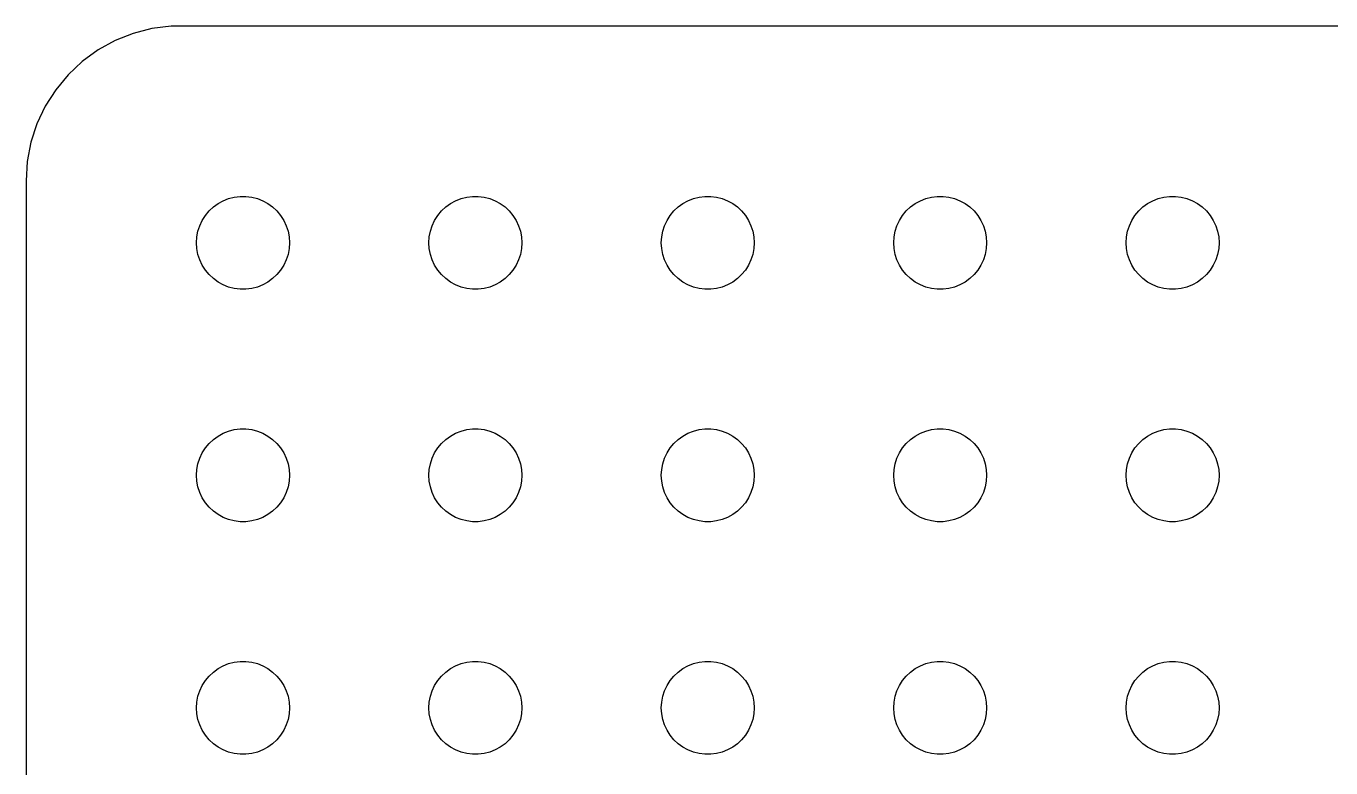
# Model space of a CAD drawing. Header units: metres. Extents: x -44.5 to 44.5, y 86 to 184.
# Drawn here: x -44.5 to -2.39, y 160.06 to 183.99 of the extents above; entities that cross this region are included whole.
import ezdxf

# ---------------------------------------------------------------- set-up
doc = ezdxf.new("R2010")
doc.units = ezdxf.units.M

msp = doc.modelspace()

# ---------------------------------------------------------------- linework, layer by layer
for p, q in [((-41.0451, 183.755), (-41.6289, 183.524)), ((-40.4369, 183.911), (-41.0451, 183.755)), ((-39.8139, 183.99), (-40.4369, 183.911)), ((39.8139, 183.99), (-39.8139, 183.99)), ((-42.1791, 183.222), (-42.6871, 182.853)), ((-41.6289, 183.524), (-42.1791, 183.222)), ((-42.6871, 182.853), (-43.1448, 182.423)), ((-43.1448, 182.423), (-43.5451, 181.939)), ((-43.5451, 181.939), (-43.8815, 181.409)), ((-43.8815, 181.409), (-44.1489, 180.841)), ((-44.1489, 180.841), (-44.3429, 180.243)), ((-44.3429, 180.243), (-44.4606, 179.627)), ((-44.4606, 179.627), (-44.5, 179)), ((-44.5, 179), (-44.5, 145)), ((-38.5934, 178.027), (-38.4561, 178.156)), ((-38.4561, 178.156), (-38.3037, 178.266)), ((-38.3037, 178.266), (-38.1387, 178.357)), ((-38.1387, 178.357), (-37.9635, 178.427)), ((-37.9635, 178.427), (-37.7811, 178.473)), ((-37.7811, 178.473), (-37.5942, 178.497)), ((-37.5942, 178.497), (-37.4058, 178.497)), ((-37.4058, 178.497), (-37.2189, 178.473)), ((-37.2189, 178.473), (-37.0365, 178.427)), ((-37.0365, 178.427), (-36.8613, 178.357)), ((-36.8613, 178.357), (-36.6963, 178.266)), ((-36.6963, 178.266), (-36.5439, 178.156)), ((-36.5439, 178.156), (-36.4065, 178.027)), ((-31.0934, 178.027), (-30.9561, 178.156)), ((-30.9561, 178.156), (-30.8037, 178.266)), ((-30.8037, 178.266), (-30.6387, 178.357)), ((-30.6387, 178.357), (-30.4635, 178.427)), ((-30.4635, 178.427), (-30.2811, 178.473)), ((-30.2811, 178.473), (-30.0942, 178.497)), ((-30.0942, 178.497), (-29.9058, 178.497)), ((-29.9058, 178.497), (-29.7189, 178.473)), ((-29.7189, 178.473), (-29.5365, 178.427)), ((-29.5365, 178.427), (-29.3613, 178.357)), ((-29.3613, 178.357), (-29.1963, 178.266)), ((-29.1963, 178.266), (-29.0439, 178.156)), ((-29.0439, 178.156), (-28.9065, 178.027)), ((-23.5934, 178.027), (-23.4561, 178.156)), ((-23.4561, 178.156), (-23.3037, 178.266)), ((-23.3037, 178.266), (-23.1387, 178.357)), ((-23.1387, 178.357), (-22.9635, 178.427)), ((-22.9635, 178.427), (-22.7811, 178.473)), ((-22.7811, 178.473), (-22.5942, 178.497)), ((-22.5942, 178.497), (-22.4058, 178.497)), ((-22.4058, 178.497), (-22.2189, 178.473)), ((-22.2189, 178.473), (-22.0365, 178.427)), ((-22.0365, 178.427), (-21.8613, 178.357)), ((-21.8613, 178.357), (-21.6963, 178.266)), ((-21.6963, 178.266), (-21.5439, 178.156)), ((-21.5439, 178.156), (-21.4065, 178.027)), ((-16.0934, 178.027), (-15.9561, 178.156)), ((-15.9561, 178.156), (-15.8037, 178.266)), ((-15.8037, 178.266), (-15.6387, 178.357)), ((-15.6387, 178.357), (-15.4635, 178.427)), ((-15.4635, 178.427), (-15.2811, 178.473)), ((-15.2811, 178.473), (-15.0942, 178.497)), ((-15.0942, 178.497), (-14.9058, 178.497)), ((-14.9058, 178.497), (-14.7189, 178.473)), ((-14.7189, 178.473), (-14.5365, 178.427)), ((-14.5365, 178.427), (-14.3613, 178.357)), ((-14.3613, 178.357), (-14.1963, 178.266)), ((-14.1963, 178.266), (-14.0439, 178.156)), ((-14.0439, 178.156), (-13.9065, 178.027)), ((-8.59344, 178.027), (-8.45613, 178.156)), ((-8.45613, 178.156), (-8.30373, 178.266)), ((-8.30373, 178.266), (-8.13866, 178.357)), ((-8.13866, 178.357), (-7.96352, 178.427)), ((-7.96352, 178.427), (-7.78107, 178.473)), ((-7.78107, 178.473), (-7.59418, 178.497)), ((-7.59418, 178.497), (-7.40581, 178.497)), ((-7.40581, 178.497), (-7.21892, 178.473)), ((-7.21892, 178.473), (-7.03647, 178.427)), ((-7.03647, 178.427), (-6.86133, 178.357)), ((-6.86133, 178.357), (-6.69626, 178.266)), ((-6.69626, 178.266), (-6.54385, 178.156)), ((-6.54385, 178.156), (-6.40654, 178.027)), ((-38.8947, 177.552), (-38.8145, 177.723)), ((-38.8145, 177.723), (-38.7135, 177.882)), ((-38.7135, 177.882), (-38.5934, 178.027)), ((-36.4065, 178.027), (-36.2865, 177.882)), ((-36.2865, 177.882), (-36.1855, 177.723)), ((-36.1855, 177.723), (-36.1053, 177.552)), ((-31.3947, 177.552), (-31.3145, 177.723)), ((-31.3145, 177.723), (-31.2135, 177.882)), ((-31.2135, 177.882), (-31.0934, 178.027)), ((-28.9065, 178.027), (-28.7865, 177.882)), ((-28.7865, 177.882), (-28.6855, 177.723)), ((-28.6855, 177.723), (-28.6053, 177.552)), ((-23.8947, 177.552), (-23.8145, 177.723)), ((-23.8145, 177.723), (-23.7135, 177.882)), ((-23.7135, 177.882), (-23.5934, 178.027)), ((-21.4065, 178.027), (-21.2865, 177.882)), ((-21.2865, 177.882), (-21.1855, 177.723)), ((-21.1855, 177.723), (-21.1053, 177.552)), ((-16.3947, 177.552), (-16.3145, 177.723)), ((-16.3145, 177.723), (-16.2135, 177.882)), ((-16.2135, 177.882), (-16.0934, 178.027)), ((-13.9065, 178.027), (-13.7865, 177.882)), ((-13.7865, 177.882), (-13.6855, 177.723)), ((-13.6855, 177.723), (-13.6053, 177.552)), ((-8.89465, 177.552), (-8.81445, 177.723)), ((-8.81445, 177.723), (-8.71352, 177.882)), ((-8.71352, 177.882), (-8.59344, 178.027)), ((-6.40654, 178.027), (-6.28647, 177.882)), ((-6.28647, 177.882), (-6.18553, 177.723)), ((-6.18553, 177.723), (-6.10533, 177.552)), ((-38.9882, 177.188), (-38.9529, 177.373)), ((-38.9529, 177.373), (-38.8947, 177.552)), ((-36.1053, 177.552), (-36.0471, 177.373)), ((-36.0471, 177.373), (-36.0118, 177.188)), ((-31.4882, 177.188), (-31.4529, 177.373)), ((-31.4529, 177.373), (-31.3947, 177.552)), ((-28.6053, 177.552), (-28.5471, 177.373)), ((-28.5471, 177.373), (-28.5118, 177.188)), ((-23.9882, 177.188), (-23.9529, 177.373)), ((-23.9529, 177.373), (-23.8947, 177.552)), ((-21.1053, 177.552), (-21.0471, 177.373)), ((-21.0471, 177.373), (-21.0118, 177.188)), ((-16.4882, 177.188), (-16.4529, 177.373)), ((-16.4529, 177.373), (-16.3947, 177.552)), ((-13.6053, 177.552), (-13.5471, 177.373)), ((-13.5471, 177.373), (-13.5118, 177.188)), ((-8.98816, 177.188), (-8.95287, 177.373)), ((-8.95287, 177.373), (-8.89465, 177.552)), ((-6.10533, 177.552), (-6.04712, 177.373)), ((-6.04712, 177.373), (-6.01183, 177.188)), ((-39, 177), (-38.9882, 177.188)), ((-38.9882, 176.812), (-39, 177)), ((-36.0118, 177.188), (-36, 177)), ((-36, 177), (-36.0118, 176.812)), ((-31.5, 177), (-31.4882, 177.188)), ((-31.4882, 176.812), (-31.5, 177)), ((-28.5118, 177.188), (-28.5, 177)), ((-28.5, 177), (-28.5118, 176.812)), ((-24, 177), (-23.9882, 177.188)), ((-23.9882, 176.812), (-24, 177)), ((-21.0118, 177.188), (-21, 177)), ((-21, 177), (-21.0118, 176.812)), ((-16.5, 177), (-16.4882, 177.188)), ((-16.4882, 176.812), (-16.5, 177)), ((-13.5118, 177.188), (-13.5, 177)), ((-13.5, 177), (-13.5118, 176.812)), ((-9, 177), (-8.98816, 177.188)), ((-8.98816, 176.812), (-9, 177)), ((-6.01183, 177.188), (-6, 177)), ((-6, 177), (-6.01183, 176.812)), ((-38.9529, 176.627), (-38.9882, 176.812)), ((-38.8947, 176.448), (-38.9529, 176.627)), ((-38.8145, 176.277), (-38.8947, 176.448)), ((-36.1053, 176.448), (-36.1855, 176.277)), ((-36.0471, 176.627), (-36.1053, 176.448)), ((-36.0118, 176.812), (-36.0471, 176.627)), ((-31.4529, 176.627), (-31.4882, 176.812)), ((-31.3947, 176.448), (-31.4529, 176.627)), ((-31.3145, 176.277), (-31.3947, 176.448)), ((-28.6053, 176.448), (-28.6855, 176.277)), ((-28.5471, 176.627), (-28.6053, 176.448)), ((-28.5118, 176.812), (-28.5471, 176.627)), ((-23.9529, 176.627), (-23.9882, 176.812)), ((-23.8947, 176.448), (-23.9529, 176.627)), ((-23.8145, 176.277), (-23.8947, 176.448)), ((-21.1053, 176.448), (-21.1855, 176.277)), ((-21.0471, 176.627), (-21.1053, 176.448)), ((-21.0118, 176.812), (-21.0471, 176.627)), ((-16.4529, 176.627), (-16.4882, 176.812)), ((-16.3947, 176.448), (-16.4529, 176.627)), ((-16.3145, 176.277), (-16.3947, 176.448)), ((-13.6053, 176.448), (-13.6855, 176.277)), ((-13.5471, 176.627), (-13.6053, 176.448)), ((-13.5118, 176.812), (-13.5471, 176.627)), ((-8.95287, 176.627), (-8.98816, 176.812)), ((-8.89465, 176.448), (-8.95287, 176.627)), ((-8.81445, 176.277), (-8.89465, 176.448)), ((-6.10533, 176.448), (-6.18553, 176.277)), ((-6.04712, 176.627), (-6.10533, 176.448)), ((-6.01183, 176.812), (-6.04712, 176.627)), ((-38.7135, 176.118), (-38.8145, 176.277)), ((-38.5934, 175.973), (-38.7135, 176.118)), ((-36.2865, 176.118), (-36.4065, 175.973)), ((-36.1855, 176.277), (-36.2865, 176.118)), ((-31.2135, 176.118), (-31.3145, 176.277)), ((-31.0934, 175.973), (-31.2135, 176.118)), ((-28.7865, 176.118), (-28.9065, 175.973)), ((-28.6855, 176.277), (-28.7865, 176.118)), ((-23.7135, 176.118), (-23.8145, 176.277)), ((-23.5934, 175.973), (-23.7135, 176.118)), ((-21.2865, 176.118), (-21.4065, 175.973)), ((-21.1855, 176.277), (-21.2865, 176.118)), ((-16.2135, 176.118), (-16.3145, 176.277)), ((-16.0934, 175.973), (-16.2135, 176.118)), ((-13.7865, 176.118), (-13.9065, 175.973)), ((-13.6855, 176.277), (-13.7865, 176.118)), ((-8.71352, 176.118), (-8.81445, 176.277)), ((-8.59344, 175.973), (-8.71352, 176.118)), ((-6.28647, 176.118), (-6.40654, 175.973)), ((-6.18553, 176.277), (-6.28647, 176.118)), ((-38.4561, 175.844), (-38.5934, 175.973)), ((-38.3037, 175.734), (-38.4561, 175.844)), ((-38.1387, 175.643), (-38.3037, 175.734)), ((-37.9635, 175.573), (-38.1387, 175.643)), ((-36.8613, 175.643), (-37.0365, 175.573)), ((-36.6963, 175.734), (-36.8613, 175.643)), ((-36.5439, 175.844), (-36.6963, 175.734)), ((-36.4065, 175.973), (-36.5439, 175.844)), ((-30.9561, 175.844), (-31.0934, 175.973)), ((-30.8037, 175.734), (-30.9561, 175.844)), ((-30.6387, 175.643), (-30.8037, 175.734)), ((-30.4635, 175.573), (-30.6387, 175.643)), ((-29.3613, 175.643), (-29.5365, 175.573)), ((-29.1963, 175.734), (-29.3613, 175.643)), ((-29.0439, 175.844), (-29.1963, 175.734)), ((-28.9065, 175.973), (-29.0439, 175.844)), ((-23.4561, 175.844), (-23.5934, 175.973)), ((-23.3037, 175.734), (-23.4561, 175.844)), ((-23.1387, 175.643), (-23.3037, 175.734)), ((-22.9635, 175.573), (-23.1387, 175.643)), ((-21.8613, 175.643), (-22.0365, 175.573)), ((-21.6963, 175.734), (-21.8613, 175.643)), ((-21.5439, 175.844), (-21.6963, 175.734)), ((-21.4065, 175.973), (-21.5439, 175.844)), ((-15.9561, 175.844), (-16.0934, 175.973)), ((-15.8037, 175.734), (-15.9561, 175.844)), ((-15.6387, 175.643), (-15.8037, 175.734)), ((-15.4635, 175.573), (-15.6387, 175.643)), ((-14.3613, 175.643), (-14.5365, 175.573)), ((-14.1963, 175.734), (-14.3613, 175.643)), ((-14.0439, 175.844), (-14.1963, 175.734)), ((-13.9065, 175.973), (-14.0439, 175.844)), ((-8.45613, 175.844), (-8.59344, 175.973)), ((-8.30373, 175.734), (-8.45613, 175.844)), ((-8.13866, 175.643), (-8.30373, 175.734)), ((-7.96352, 175.573), (-8.13866, 175.643)), ((-6.86133, 175.643), (-7.03647, 175.573)), ((-6.69626, 175.734), (-6.86133, 175.643)), ((-6.54385, 175.844), (-6.69626, 175.734)), ((-6.40654, 175.973), (-6.54385, 175.844)), ((-37.7811, 175.527), (-37.9635, 175.573)), ((-37.5942, 175.503), (-37.7811, 175.527)), ((-37.4058, 175.503), (-37.5942, 175.503)), ((-37.2189, 175.527), (-37.4058, 175.503)), ((-37.0365, 175.573), (-37.2189, 175.527)), ((-30.2811, 175.527), (-30.4635, 175.573)), ((-30.0942, 175.503), (-30.2811, 175.527)), ((-29.9058, 175.503), (-30.0942, 175.503)), ((-29.7189, 175.527), (-29.9058, 175.503)), ((-29.5365, 175.573), (-29.7189, 175.527)), ((-22.7811, 175.527), (-22.9635, 175.573)), ((-22.5942, 175.503), (-22.7811, 175.527)), ((-22.4058, 175.503), (-22.5942, 175.503)), ((-22.2189, 175.527), (-22.4058, 175.503)), ((-22.0365, 175.573), (-22.2189, 175.527)), ((-15.2811, 175.527), (-15.4635, 175.573)), ((-15.0942, 175.503), (-15.2811, 175.527)), ((-14.9058, 175.503), (-15.0942, 175.503)), ((-14.7189, 175.527), (-14.9058, 175.503)), ((-14.5365, 175.573), (-14.7189, 175.527)), ((-7.78107, 175.527), (-7.96352, 175.573)), ((-7.59418, 175.503), (-7.78107, 175.527)), ((-7.40581, 175.503), (-7.59418, 175.503)), ((-7.21892, 175.527), (-7.40581, 175.503)), ((-7.03647, 175.573), (-7.21892, 175.527)), ((-37.9635, 170.927), (-37.7811, 170.973)), ((-37.7811, 170.973), (-37.5942, 170.997)), ((-37.5942, 170.997), (-37.4058, 170.997)), ((-37.4058, 170.997), (-37.2189, 170.973)), ((-37.2189, 170.973), (-37.0365, 170.927)), ((-30.4635, 170.927), (-30.2811, 170.973)), ((-30.2811, 170.973), (-30.0942, 170.997)), ((-30.0942, 170.997), (-29.9058, 170.997)), ((-29.9058, 170.997), (-29.7189, 170.973)), ((-29.7189, 170.973), (-29.5365, 170.927)), ((-22.9635, 170.927), (-22.7811, 170.973)), ((-22.7811, 170.973), (-22.5942, 170.997)), ((-22.5942, 170.997), (-22.4058, 170.997)), ((-22.4058, 170.997), (-22.2189, 170.973)), ((-22.2189, 170.973), (-22.0365, 170.927)), ((-15.4635, 170.927), (-15.2811, 170.973)), ((-15.2811, 170.973), (-15.0942, 170.997)), ((-15.0942, 170.997), (-14.9058, 170.997)), ((-14.9058, 170.997), (-14.7189, 170.973)), ((-14.7189, 170.973), (-14.5365, 170.927)), ((-7.96352, 170.927), (-7.78107, 170.973)), ((-7.78107, 170.973), (-7.59418, 170.997)), ((-7.59418, 170.997), (-7.40581, 170.997)), ((-7.40581, 170.997), (-7.21892, 170.973)), ((-7.21892, 170.973), (-7.03647, 170.927)), ((-38.5934, 170.527), (-38.4561, 170.656)), ((-38.4561, 170.656), (-38.3037, 170.766)), ((-38.3037, 170.766), (-38.1387, 170.857)), ((-38.1387, 170.857), (-37.9635, 170.927)), ((-37.0365, 170.927), (-36.8613, 170.857)), ((-36.8613, 170.857), (-36.6963, 170.766)), ((-36.6963, 170.766), (-36.5439, 170.656)), ((-36.5439, 170.656), (-36.4065, 170.527)), ((-31.0934, 170.527), (-30.9561, 170.656)), ((-30.9561, 170.656), (-30.8037, 170.766)), ((-30.8037, 170.766), (-30.6387, 170.857)), ((-30.6387, 170.857), (-30.4635, 170.927)), ((-29.5365, 170.927), (-29.3613, 170.857)), ((-29.3613, 170.857), (-29.1963, 170.766)), ((-29.1963, 170.766), (-29.0439, 170.656)), ((-29.0439, 170.656), (-28.9065, 170.527)), ((-23.5934, 170.527), (-23.4561, 170.656)), ((-23.4561, 170.656), (-23.3037, 170.766)), ((-23.3037, 170.766), (-23.1387, 170.857)), ((-23.1387, 170.857), (-22.9635, 170.927)), ((-22.0365, 170.927), (-21.8613, 170.857)), ((-21.8613, 170.857), (-21.6963, 170.766)), ((-21.6963, 170.766), (-21.5439, 170.656)), ((-21.5439, 170.656), (-21.4065, 170.527)), ((-16.0934, 170.527), (-15.9561, 170.656)), ((-15.9561, 170.656), (-15.8037, 170.766)), ((-15.8037, 170.766), (-15.6387, 170.857)), ((-15.6387, 170.857), (-15.4635, 170.927)), ((-14.5365, 170.927), (-14.3613, 170.857)), ((-14.3613, 170.857), (-14.1963, 170.766)), ((-14.1963, 170.766), (-14.0439, 170.656)), ((-14.0439, 170.656), (-13.9065, 170.527)), ((-8.59344, 170.527), (-8.45613, 170.656)), ((-8.45613, 170.656), (-8.30373, 170.766)), ((-8.30373, 170.766), (-8.13866, 170.857)), ((-8.13866, 170.857), (-7.96352, 170.927)), ((-7.03647, 170.927), (-6.86133, 170.857)), ((-6.86133, 170.857), (-6.69626, 170.766)), ((-6.69626, 170.766), (-6.54385, 170.656)), ((-6.54385, 170.656), (-6.40654, 170.527)), ((-38.8947, 170.052), (-38.8145, 170.223)), ((-38.8145, 170.223), (-38.7135, 170.382)), ((-38.7135, 170.382), (-38.5934, 170.527)), ((-36.4065, 170.527), (-36.2865, 170.382)), ((-36.2865, 170.382), (-36.1855, 170.223)), ((-36.1855, 170.223), (-36.1053, 170.052)), ((-31.3947, 170.052), (-31.3145, 170.223)), ((-31.3145, 170.223), (-31.2135, 170.382)), ((-31.2135, 170.382), (-31.0934, 170.527)), ((-28.9065, 170.527), (-28.7865, 170.382)), ((-28.7865, 170.382), (-28.6855, 170.223)), ((-28.6855, 170.223), (-28.6053, 170.052)), ((-23.8947, 170.052), (-23.8145, 170.223)), ((-23.8145, 170.223), (-23.7135, 170.382)), ((-23.7135, 170.382), (-23.5934, 170.527)), ((-21.4065, 170.527), (-21.2865, 170.382)), ((-21.2865, 170.382), (-21.1855, 170.223)), ((-21.1855, 170.223), (-21.1053, 170.052)), ((-16.3947, 170.052), (-16.3145, 170.223)), ((-16.3145, 170.223), (-16.2135, 170.382)), ((-16.2135, 170.382), (-16.0934, 170.527)), ((-13.9065, 170.527), (-13.7865, 170.382)), ((-13.7865, 170.382), (-13.6855, 170.223)), ((-13.6855, 170.223), (-13.6053, 170.052)), ((-8.89465, 170.052), (-8.81445, 170.223)), ((-8.81445, 170.223), (-8.71352, 170.382)), ((-8.71352, 170.382), (-8.59344, 170.527)), ((-6.40654, 170.527), (-6.28647, 170.382)), ((-6.28647, 170.382), (-6.18553, 170.223)), ((-6.18553, 170.223), (-6.10533, 170.052)), ((-38.9882, 169.688), (-38.9529, 169.873)), ((-38.9529, 169.873), (-38.8947, 170.052)), ((-36.1053, 170.052), (-36.0471, 169.873)), ((-36.0471, 169.873), (-36.0118, 169.688)), ((-31.4882, 169.688), (-31.4529, 169.873)), ((-31.4529, 169.873), (-31.3947, 170.052)), ((-28.6053, 170.052), (-28.5471, 169.873)), ((-28.5471, 169.873), (-28.5118, 169.688)), ((-23.9882, 169.688), (-23.9529, 169.873)), ((-23.9529, 169.873), (-23.8947, 170.052)), ((-21.1053, 170.052), (-21.0471, 169.873)), ((-21.0471, 169.873), (-21.0118, 169.688)), ((-16.4882, 169.688), (-16.4529, 169.873)), ((-16.4529, 169.873), (-16.3947, 170.052)), ((-13.6053, 170.052), (-13.5471, 169.873)), ((-13.5471, 169.873), (-13.5118, 169.688)), ((-8.98816, 169.688), (-8.95287, 169.873)), ((-8.95287, 169.873), (-8.89465, 170.052)), ((-6.10533, 170.052), (-6.04712, 169.873)), ((-6.04712, 169.873), (-6.01183, 169.688)), ((-39, 169.5), (-38.9882, 169.688)), ((-38.9882, 169.312), (-39, 169.5)), ((-38.9529, 169.127), (-38.9882, 169.312)), ((-36.0118, 169.312), (-36.0471, 169.127)), ((-36.0118, 169.688), (-36, 169.5)), ((-36, 169.5), (-36.0118, 169.312)), ((-31.5, 169.5), (-31.4882, 169.688)), ((-31.4882, 169.312), (-31.5, 169.5)), ((-31.4529, 169.127), (-31.4882, 169.312)), ((-28.5118, 169.312), (-28.5471, 169.127)), ((-28.5118, 169.688), (-28.5, 169.5)), ((-28.5, 169.5), (-28.5118, 169.312)), ((-24, 169.5), (-23.9882, 169.688)), ((-23.9882, 169.312), (-24, 169.5)), ((-23.9529, 169.127), (-23.9882, 169.312)), ((-21.0118, 169.312), (-21.0471, 169.127)), ((-21.0118, 169.688), (-21, 169.5)), ((-21, 169.5), (-21.0118, 169.312)), ((-16.5, 169.5), (-16.4882, 169.688)), ((-16.4882, 169.312), (-16.5, 169.5)), ((-16.4529, 169.127), (-16.4882, 169.312)), ((-13.5118, 169.312), (-13.5471, 169.127)), ((-13.5118, 169.688), (-13.5, 169.5)), ((-13.5, 169.5), (-13.5118, 169.312)), ((-9, 169.5), (-8.98816, 169.688)), ((-8.98816, 169.312), (-9, 169.5)), ((-8.95287, 169.127), (-8.98816, 169.312)), ((-6.01183, 169.312), (-6.04712, 169.127)), ((-6.01183, 169.688), (-6, 169.5)), ((-6, 169.5), (-6.01183, 169.312)), ((-38.8947, 168.948), (-38.9529, 169.127)), ((-38.8145, 168.777), (-38.8947, 168.948)), ((-36.1053, 168.948), (-36.1855, 168.777)), ((-36.0471, 169.127), (-36.1053, 168.948)), ((-31.3947, 168.948), (-31.4529, 169.127)), ((-31.3145, 168.777), (-31.3947, 168.948)), ((-28.6053, 168.948), (-28.6855, 168.777)), ((-28.5471, 169.127), (-28.6053, 168.948)), ((-23.8947, 168.948), (-23.9529, 169.127)), ((-23.8145, 168.777), (-23.8947, 168.948)), ((-21.1053, 168.948), (-21.1855, 168.777)), ((-21.0471, 169.127), (-21.1053, 168.948)), ((-16.3947, 168.948), (-16.4529, 169.127)), ((-16.3145, 168.777), (-16.3947, 168.948)), ((-13.6053, 168.948), (-13.6855, 168.777)), ((-13.5471, 169.127), (-13.6053, 168.948)), ((-8.89465, 168.948), (-8.95287, 169.127)), ((-8.81445, 168.777), (-8.89465, 168.948)), ((-6.10533, 168.948), (-6.18553, 168.777)), ((-6.04712, 169.127), (-6.10533, 168.948)), ((-38.7135, 168.618), (-38.8145, 168.777)), ((-38.5934, 168.473), (-38.7135, 168.618)), ((-38.4561, 168.344), (-38.5934, 168.473)), ((-36.4065, 168.473), (-36.5439, 168.344)), ((-36.2865, 168.618), (-36.4065, 168.473)), ((-36.1855, 168.777), (-36.2865, 168.618)), ((-31.2135, 168.618), (-31.3145, 168.777)), ((-31.0934, 168.473), (-31.2135, 168.618)), ((-30.9561, 168.344), (-31.0934, 168.473)), ((-28.9065, 168.473), (-29.0439, 168.344)), ((-28.7865, 168.618), (-28.9065, 168.473)), ((-28.6855, 168.777), (-28.7865, 168.618)), ((-23.7135, 168.618), (-23.8145, 168.777)), ((-23.5934, 168.473), (-23.7135, 168.618)), ((-23.4561, 168.344), (-23.5934, 168.473)), ((-21.4065, 168.473), (-21.5439, 168.344)), ((-21.2865, 168.618), (-21.4065, 168.473)), ((-21.1855, 168.777), (-21.2865, 168.618)), ((-16.2135, 168.618), (-16.3145, 168.777)), ((-16.0934, 168.473), (-16.2135, 168.618)), ((-15.9561, 168.344), (-16.0934, 168.473)), ((-13.9065, 168.473), (-14.0439, 168.344)), ((-13.7865, 168.618), (-13.9065, 168.473)), ((-13.6855, 168.777), (-13.7865, 168.618)), ((-8.71352, 168.618), (-8.81445, 168.777)), ((-8.59344, 168.473), (-8.71352, 168.618)), ((-8.45613, 168.344), (-8.59344, 168.473)), ((-6.40654, 168.473), (-6.54385, 168.344)), ((-6.28647, 168.618), (-6.40654, 168.473)), ((-6.18553, 168.777), (-6.28647, 168.618)), ((-38.3037, 168.234), (-38.4561, 168.344)), ((-38.1387, 168.143), (-38.3037, 168.234)), ((-37.9635, 168.073), (-38.1387, 168.143)), ((-37.7811, 168.027), (-37.9635, 168.073)), ((-37.5942, 168.003), (-37.7811, 168.027)), ((-37.2189, 168.027), (-37.4058, 168.003)), ((-37.0365, 168.073), (-37.2189, 168.027)), ((-36.8613, 168.143), (-37.0365, 168.073)), ((-36.6963, 168.234), (-36.8613, 168.143)), ((-36.5439, 168.344), (-36.6963, 168.234)), ((-30.8037, 168.234), (-30.9561, 168.344)), ((-30.6387, 168.143), (-30.8037, 168.234)), ((-30.4635, 168.073), (-30.6387, 168.143)), ((-30.2811, 168.027), (-30.4635, 168.073)), ((-30.0942, 168.003), (-30.2811, 168.027)), ((-29.7189, 168.027), (-29.9058, 168.003)), ((-29.5365, 168.073), (-29.7189, 168.027)), ((-29.3613, 168.143), (-29.5365, 168.073)), ((-29.1963, 168.234), (-29.3613, 168.143)), ((-29.0439, 168.344), (-29.1963, 168.234)), ((-23.3037, 168.234), (-23.4561, 168.344)), ((-23.1387, 168.143), (-23.3037, 168.234)), ((-22.9635, 168.073), (-23.1387, 168.143)), ((-22.7811, 168.027), (-22.9635, 168.073)), ((-22.5942, 168.003), (-22.7811, 168.027)), ((-22.2189, 168.027), (-22.4058, 168.003)), ((-22.0365, 168.073), (-22.2189, 168.027)), ((-21.8613, 168.143), (-22.0365, 168.073)), ((-21.6963, 168.234), (-21.8613, 168.143)), ((-21.5439, 168.344), (-21.6963, 168.234)), ((-15.8037, 168.234), (-15.9561, 168.344)), ((-15.6387, 168.143), (-15.8037, 168.234)), ((-15.4635, 168.073), (-15.6387, 168.143)), ((-15.2811, 168.027), (-15.4635, 168.073)), ((-15.0942, 168.003), (-15.2811, 168.027)), ((-14.7189, 168.027), (-14.9058, 168.003)), ((-14.5365, 168.073), (-14.7189, 168.027)), ((-14.3613, 168.143), (-14.5365, 168.073)), ((-14.1963, 168.234), (-14.3613, 168.143)), ((-14.0439, 168.344), (-14.1963, 168.234)), ((-8.30373, 168.234), (-8.45613, 168.344)), ((-8.13866, 168.143), (-8.30373, 168.234)), ((-7.96352, 168.073), (-8.13866, 168.143)), ((-7.78107, 168.027), (-7.96352, 168.073)), ((-7.59418, 168.003), (-7.78107, 168.027)), ((-7.21892, 168.027), (-7.40581, 168.003)), ((-7.03647, 168.073), (-7.21892, 168.027)), ((-6.86133, 168.143), (-7.03647, 168.073)), ((-6.69626, 168.234), (-6.86133, 168.143)), ((-6.54385, 168.344), (-6.69626, 168.234)), ((-37.4058, 168.003), (-37.5942, 168.003)), ((-29.9058, 168.003), (-30.0942, 168.003)), ((-22.4058, 168.003), (-22.5942, 168.003)), ((-14.9058, 168.003), (-15.0942, 168.003)), ((-7.40581, 168.003), (-7.59418, 168.003)), ((-38.1387, 163.357), (-37.9635, 163.427)), ((-37.9635, 163.427), (-37.7811, 163.473)), ((-37.7811, 163.473), (-37.5942, 163.497)), ((-37.5942, 163.497), (-37.4058, 163.497)), ((-37.4058, 163.497), (-37.2189, 163.473)), ((-37.2189, 163.473), (-37.0365, 163.427)), ((-37.0365, 163.427), (-36.8613, 163.357)), ((-30.6387, 163.357), (-30.4635, 163.427)), ((-30.4635, 163.427), (-30.2811, 163.473)), ((-30.2811, 163.473), (-30.0942, 163.497)), ((-30.0942, 163.497), (-29.9058, 163.497)), ((-29.9058, 163.497), (-29.7189, 163.473)), ((-29.7189, 163.473), (-29.5365, 163.427)), ((-29.5365, 163.427), (-29.3613, 163.357)), ((-23.1387, 163.357), (-22.9635, 163.427)), ((-22.9635, 163.427), (-22.7811, 163.473)), ((-22.7811, 163.473), (-22.5942, 163.497)), ((-22.5942, 163.497), (-22.4058, 163.497)), ((-22.4058, 163.497), (-22.2189, 163.473)), ((-22.2189, 163.473), (-22.0365, 163.427)), ((-22.0365, 163.427), (-21.8613, 163.357)), ((-15.6387, 163.357), (-15.4635, 163.427)), ((-15.4635, 163.427), (-15.2811, 163.473)), ((-15.2811, 163.473), (-15.0942, 163.497)), ((-15.0942, 163.497), (-14.9058, 163.497)), ((-14.9058, 163.497), (-14.7189, 163.473)), ((-14.7189, 163.473), (-14.5365, 163.427)), ((-14.5365, 163.427), (-14.3613, 163.357)), ((-8.13866, 163.357), (-7.96352, 163.427)), ((-7.96352, 163.427), (-7.78107, 163.473)), ((-7.78107, 163.473), (-7.59418, 163.497)), ((-7.59418, 163.497), (-7.40581, 163.497)), ((-7.40581, 163.497), (-7.21892, 163.473)), ((-7.21892, 163.473), (-7.03647, 163.427)), ((-7.03647, 163.427), (-6.86133, 163.357)), ((-38.7135, 162.882), (-38.5934, 163.027)), ((-38.5934, 163.027), (-38.4561, 163.156)), ((-38.4561, 163.156), (-38.3037, 163.266)), ((-38.3037, 163.266), (-38.1387, 163.357)), ((-36.8613, 163.357), (-36.6963, 163.266)), ((-36.6963, 163.266), (-36.5439, 163.156)), ((-36.5439, 163.156), (-36.4065, 163.027)), ((-36.4065, 163.027), (-36.2865, 162.882)), ((-31.2135, 162.882), (-31.0934, 163.027)), ((-31.0934, 163.027), (-30.9561, 163.156)), ((-30.9561, 163.156), (-30.8037, 163.266)), ((-30.8037, 163.266), (-30.6387, 163.357)), ((-29.3613, 163.357), (-29.1963, 163.266)), ((-29.1963, 163.266), (-29.0439, 163.156)), ((-29.0439, 163.156), (-28.9065, 163.027)), ((-28.9065, 163.027), (-28.7865, 162.882)), ((-23.7135, 162.882), (-23.5934, 163.027)), ((-23.5934, 163.027), (-23.4561, 163.156)), ((-23.4561, 163.156), (-23.3037, 163.266)), ((-23.3037, 163.266), (-23.1387, 163.357)), ((-21.8613, 163.357), (-21.6963, 163.266)), ((-21.6963, 163.266), (-21.5439, 163.156)), ((-21.5439, 163.156), (-21.4065, 163.027)), ((-21.4065, 163.027), (-21.2865, 162.882)), ((-16.2135, 162.882), (-16.0934, 163.027)), ((-16.0934, 163.027), (-15.9561, 163.156)), ((-15.9561, 163.156), (-15.8037, 163.266)), ((-15.8037, 163.266), (-15.6387, 163.357)), ((-14.3613, 163.357), (-14.1963, 163.266)), ((-14.1963, 163.266), (-14.0439, 163.156)), ((-14.0439, 163.156), (-13.9065, 163.027)), ((-13.9065, 163.027), (-13.7865, 162.882)), ((-8.71352, 162.882), (-8.59344, 163.027)), ((-8.59344, 163.027), (-8.45613, 163.156)), ((-8.45613, 163.156), (-8.30373, 163.266)), ((-8.30373, 163.266), (-8.13866, 163.357)), ((-6.86133, 163.357), (-6.69626, 163.266)), ((-6.69626, 163.266), (-6.54385, 163.156)), ((-6.54385, 163.156), (-6.40654, 163.027)), ((-6.40654, 163.027), (-6.28647, 162.882)), ((-38.9529, 162.373), (-38.8947, 162.552)), ((-38.8947, 162.552), (-38.8145, 162.723)), ((-38.8145, 162.723), (-38.7135, 162.882)), ((-36.2865, 162.882), (-36.1855, 162.723)), ((-36.1855, 162.723), (-36.1053, 162.552)), ((-36.1053, 162.552), (-36.0471, 162.373)), ((-31.4529, 162.373), (-31.3947, 162.552)), ((-31.3947, 162.552), (-31.3145, 162.723)), ((-31.3145, 162.723), (-31.2135, 162.882)), ((-28.7865, 162.882), (-28.6855, 162.723)), ((-28.6855, 162.723), (-28.6053, 162.552)), ((-28.6053, 162.552), (-28.5471, 162.373)), ((-23.9529, 162.373), (-23.8947, 162.552)), ((-23.8947, 162.552), (-23.8145, 162.723)), ((-23.8145, 162.723), (-23.7135, 162.882)), ((-21.2865, 162.882), (-21.1855, 162.723)), ((-21.1855, 162.723), (-21.1053, 162.552)), ((-21.1053, 162.552), (-21.0471, 162.373)), ((-16.4529, 162.373), (-16.3947, 162.552)), ((-16.3947, 162.552), (-16.3145, 162.723)), ((-16.3145, 162.723), (-16.2135, 162.882)), ((-13.7865, 162.882), (-13.6855, 162.723)), ((-13.6855, 162.723), (-13.6053, 162.552)), ((-13.6053, 162.552), (-13.5471, 162.373)), ((-8.95287, 162.373), (-8.89465, 162.552)), ((-8.89465, 162.552), (-8.81445, 162.723)), ((-8.81445, 162.723), (-8.71352, 162.882)), ((-6.28647, 162.882), (-6.18553, 162.723)), ((-6.18553, 162.723), (-6.10533, 162.552)), ((-6.10533, 162.552), (-6.04712, 162.373)), ((-39, 162), (-38.9882, 162.188)), ((-38.9882, 162.188), (-38.9529, 162.373)), ((-36.0471, 162.373), (-36.0118, 162.188)), ((-36.0118, 162.188), (-36, 162)), ((-31.5, 162), (-31.4882, 162.188)), ((-31.4882, 162.188), (-31.4529, 162.373)), ((-28.5471, 162.373), (-28.5118, 162.188)), ((-28.5118, 162.188), (-28.5, 162)), ((-24, 162), (-23.9882, 162.188)), ((-23.9882, 162.188), (-23.9529, 162.373)), ((-21.0471, 162.373), (-21.0118, 162.188)), ((-21.0118, 162.188), (-21, 162)), ((-16.5, 162), (-16.4882, 162.188)), ((-16.4882, 162.188), (-16.4529, 162.373)), ((-13.5471, 162.373), (-13.5118, 162.188)), ((-13.5118, 162.188), (-13.5, 162)), ((-9, 162), (-8.98816, 162.188)), ((-8.98816, 162.188), (-8.95287, 162.373)), ((-6.04712, 162.373), (-6.01183, 162.188)), ((-6.01183, 162.188), (-6, 162)), ((-38.9882, 161.812), (-39, 162)), ((-38.9529, 161.627), (-38.9882, 161.812)), ((-36.0118, 161.812), (-36.0471, 161.627)), ((-36, 162), (-36.0118, 161.812)), ((-31.4882, 161.812), (-31.5, 162)), ((-31.4529, 161.627), (-31.4882, 161.812)), ((-28.5118, 161.812), (-28.5471, 161.627)), ((-28.5, 162), (-28.5118, 161.812)), ((-23.9882, 161.812), (-24, 162)), ((-23.9529, 161.627), (-23.9882, 161.812)), ((-21.0118, 161.812), (-21.0471, 161.627)), ((-21, 162), (-21.0118, 161.812)), ((-16.4882, 161.812), (-16.5, 162)), ((-16.4529, 161.627), (-16.4882, 161.812)), ((-13.5118, 161.812), (-13.5471, 161.627)), ((-13.5, 162), (-13.5118, 161.812)), ((-8.98816, 161.812), (-9, 162)), ((-8.95287, 161.627), (-8.98816, 161.812)), ((-6.01183, 161.812), (-6.04712, 161.627)), ((-6, 162), (-6.01183, 161.812)), ((-38.8947, 161.448), (-38.9529, 161.627)), ((-38.8145, 161.277), (-38.8947, 161.448)), ((-36.1053, 161.448), (-36.1855, 161.277)), ((-36.0471, 161.627), (-36.1053, 161.448)), ((-31.3947, 161.448), (-31.4529, 161.627)), ((-31.3145, 161.277), (-31.3947, 161.448)), ((-28.6053, 161.448), (-28.6855, 161.277)), ((-28.5471, 161.627), (-28.6053, 161.448)), ((-23.8947, 161.448), (-23.9529, 161.627)), ((-23.8145, 161.277), (-23.8947, 161.448)), ((-21.1053, 161.448), (-21.1855, 161.277)), ((-21.0471, 161.627), (-21.1053, 161.448)), ((-16.3947, 161.448), (-16.4529, 161.627)), ((-16.3145, 161.277), (-16.3947, 161.448)), ((-13.6053, 161.448), (-13.6855, 161.277)), ((-13.5471, 161.627), (-13.6053, 161.448)), ((-8.89465, 161.448), (-8.95287, 161.627)), ((-8.81445, 161.277), (-8.89465, 161.448)), ((-6.10533, 161.448), (-6.18553, 161.277)), ((-6.04712, 161.627), (-6.10533, 161.448)), ((-38.7135, 161.118), (-38.8145, 161.277)), ((-38.5934, 160.973), (-38.7135, 161.118)), ((-38.4561, 160.844), (-38.5934, 160.973)), ((-36.4065, 160.973), (-36.5439, 160.844)), ((-36.2865, 161.118), (-36.4065, 160.973)), ((-36.1855, 161.277), (-36.2865, 161.118)), ((-31.2135, 161.118), (-31.3145, 161.277)), ((-31.0934, 160.973), (-31.2135, 161.118)), ((-30.9561, 160.844), (-31.0934, 160.973)), ((-28.9065, 160.973), (-29.0439, 160.844)), ((-28.7865, 161.118), (-28.9065, 160.973)), ((-28.6855, 161.277), (-28.7865, 161.118)), ((-23.7135, 161.118), (-23.8145, 161.277)), ((-23.5934, 160.973), (-23.7135, 161.118)), ((-23.4561, 160.844), (-23.5934, 160.973)), ((-21.4065, 160.973), (-21.5439, 160.844)), ((-21.2865, 161.118), (-21.4065, 160.973)), ((-21.1855, 161.277), (-21.2865, 161.118)), ((-16.2135, 161.118), (-16.3145, 161.277)), ((-16.0934, 160.973), (-16.2135, 161.118)), ((-15.9561, 160.844), (-16.0934, 160.973)), ((-13.9065, 160.973), (-14.0439, 160.844)), ((-13.7865, 161.118), (-13.9065, 160.973)), ((-13.6855, 161.277), (-13.7865, 161.118)), ((-8.71352, 161.118), (-8.81445, 161.277)), ((-8.59344, 160.973), (-8.71352, 161.118)), ((-8.45613, 160.844), (-8.59344, 160.973)), ((-6.40654, 160.973), (-6.54385, 160.844)), ((-6.28647, 161.118), (-6.40654, 160.973)), ((-6.18553, 161.277), (-6.28647, 161.118)), ((-38.3037, 160.734), (-38.4561, 160.844)), ((-38.1387, 160.643), (-38.3037, 160.734)), ((-37.9635, 160.573), (-38.1387, 160.643)), ((-37.7811, 160.527), (-37.9635, 160.573)), ((-37.5942, 160.503), (-37.7811, 160.527)), ((-37.4058, 160.503), (-37.5942, 160.503)), ((-37.2189, 160.527), (-37.4058, 160.503)), ((-37.0365, 160.573), (-37.2189, 160.527)), ((-36.8613, 160.643), (-37.0365, 160.573)), ((-36.6963, 160.734), (-36.8613, 160.643)), ((-36.5439, 160.844), (-36.6963, 160.734)), ((-30.8037, 160.734), (-30.9561, 160.844)), ((-30.6387, 160.643), (-30.8037, 160.734)), ((-30.4635, 160.573), (-30.6387, 160.643)), ((-30.2811, 160.527), (-30.4635, 160.573)), ((-30.0942, 160.503), (-30.2811, 160.527)), ((-29.9058, 160.503), (-30.0942, 160.503)), ((-29.7189, 160.527), (-29.9058, 160.503)), ((-29.5365, 160.573), (-29.7189, 160.527)), ((-29.3613, 160.643), (-29.5365, 160.573)), ((-29.1963, 160.734), (-29.3613, 160.643)), ((-29.0439, 160.844), (-29.1963, 160.734)), ((-23.3037, 160.734), (-23.4561, 160.844)), ((-23.1387, 160.643), (-23.3037, 160.734)), ((-22.9635, 160.573), (-23.1387, 160.643)), ((-22.7811, 160.527), (-22.9635, 160.573)), ((-22.5942, 160.503), (-22.7811, 160.527)), ((-22.4058, 160.503), (-22.5942, 160.503)), ((-22.2189, 160.527), (-22.4058, 160.503)), ((-22.0365, 160.573), (-22.2189, 160.527)), ((-21.8613, 160.643), (-22.0365, 160.573)), ((-21.6963, 160.734), (-21.8613, 160.643)), ((-21.5439, 160.844), (-21.6963, 160.734)), ((-15.8037, 160.734), (-15.9561, 160.844)), ((-15.6387, 160.643), (-15.8037, 160.734)), ((-15.4635, 160.573), (-15.6387, 160.643)), ((-15.2811, 160.527), (-15.4635, 160.573)), ((-15.0942, 160.503), (-15.2811, 160.527)), ((-14.9058, 160.503), (-15.0942, 160.503)), ((-14.7189, 160.527), (-14.9058, 160.503)), ((-14.5365, 160.573), (-14.7189, 160.527)), ((-14.3613, 160.643), (-14.5365, 160.573)), ((-14.1963, 160.734), (-14.3613, 160.643)), ((-14.0439, 160.844), (-14.1963, 160.734)), ((-8.30373, 160.734), (-8.45613, 160.844)), ((-8.13866, 160.643), (-8.30373, 160.734)), ((-7.96352, 160.573), (-8.13866, 160.643)), ((-7.78107, 160.527), (-7.96352, 160.573)), ((-7.59418, 160.503), (-7.78107, 160.527)), ((-7.40581, 160.503), (-7.59418, 160.503)), ((-7.21892, 160.527), (-7.40581, 160.503)), ((-7.03647, 160.573), (-7.21892, 160.527)), ((-6.86133, 160.643), (-7.03647, 160.573)), ((-6.69626, 160.734), (-6.86133, 160.643)), ((-6.54385, 160.844), (-6.69626, 160.734))]:
    msp.add_line(p, q)

doc.saveas('drawing.dxf')
